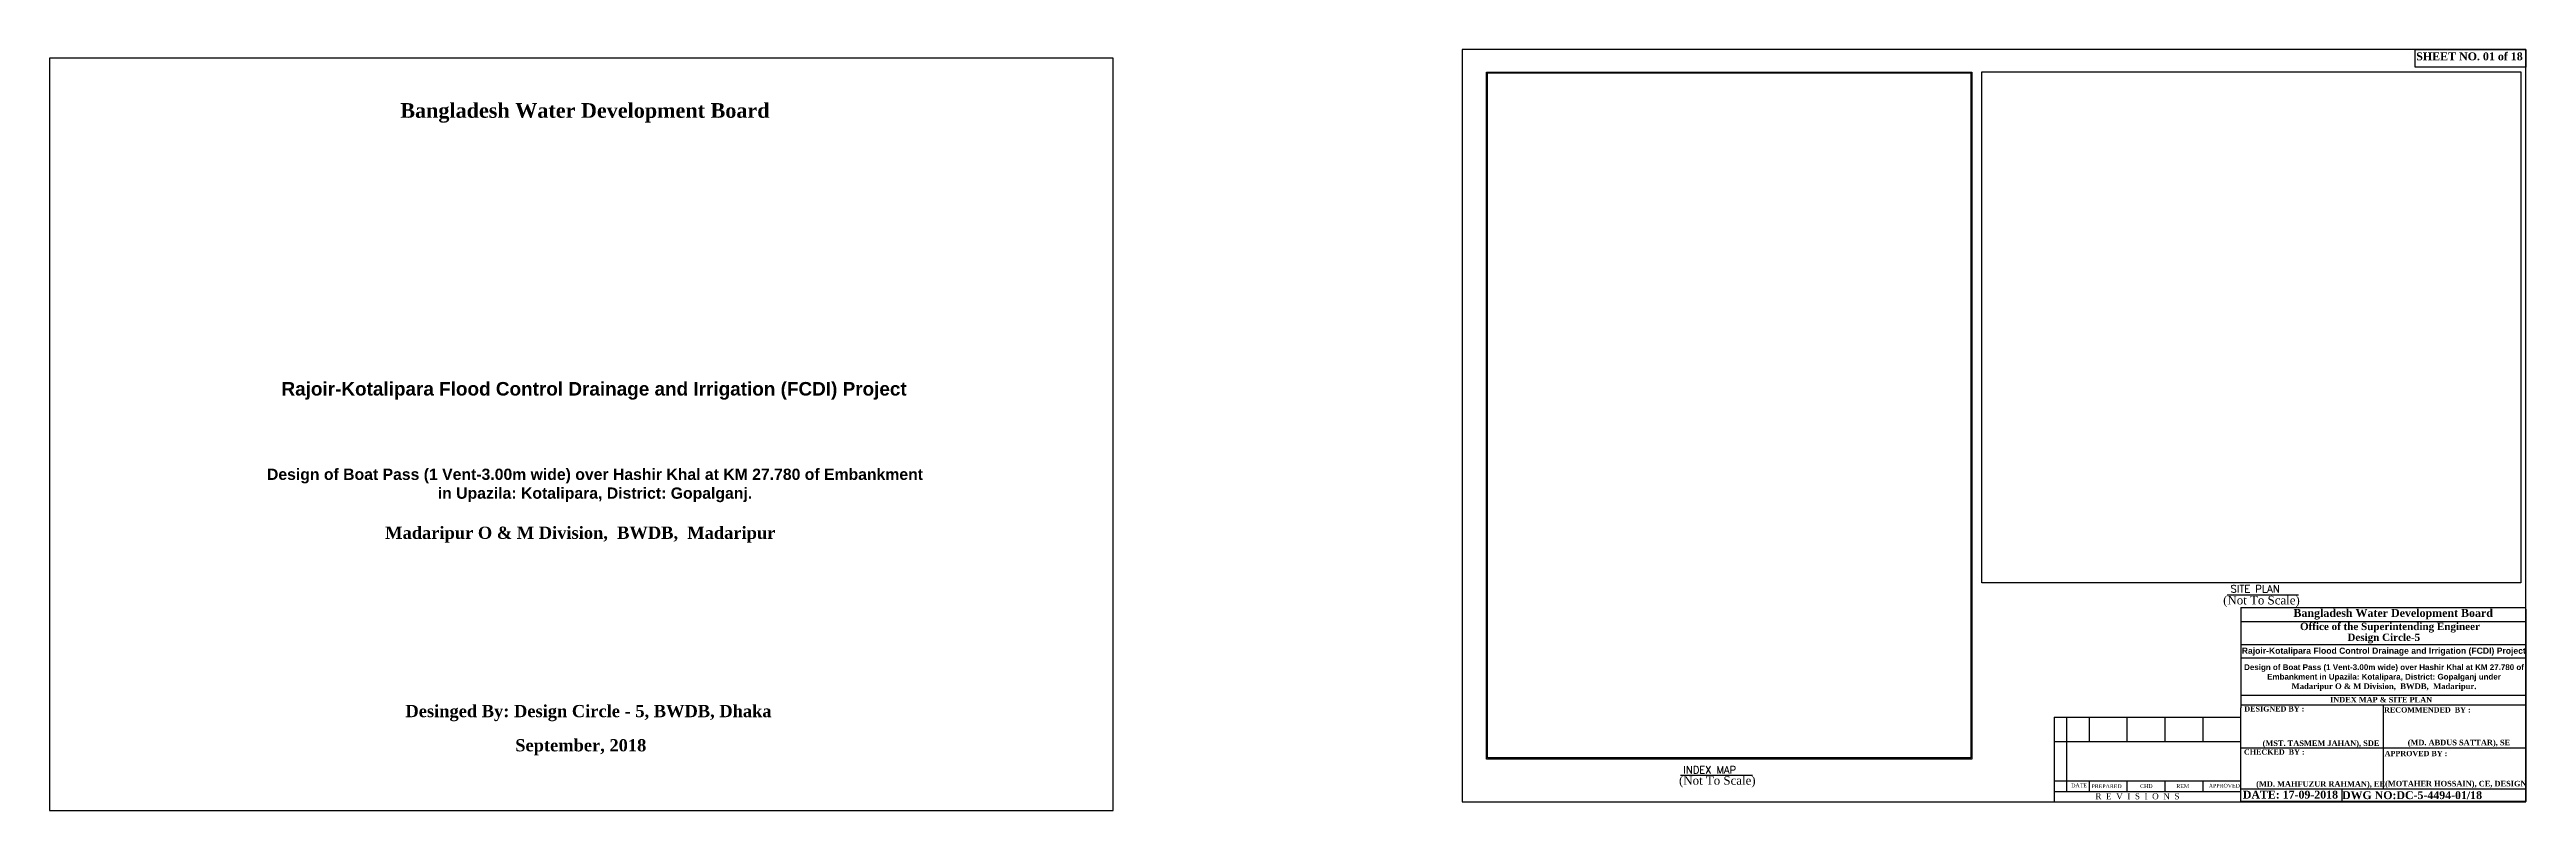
# Model space of a CAD drawing. Extents: x -1206532 to 786809, y -4288605 to 172932.
# Drawn here: x -1206532 to -1065623, y -4257284 to -4214007 of the extents above; entities that cross this region are included whole.
import ezdxf

# ---------------------------------------------------------------- set-up
doc = ezdxf.new("R2010")
doc.units = 0
doc.header["$LTSCALE"] = 300
doc.header["$MEASUREMENT"] = 0
doc.linetypes.add('ACAD_ISO02W100', pattern=[15, 12, -3])
doc.layers.get('0').update_dxf_attribs({"linetype": 'CONTINUOUS'})
doc.layers.add('Left Bank Profile', color=7, linetype='CONTINUOUS', lineweight=25)
doc.layers.add('Other line', color=7, linetype='CONTINUOUS', lineweight=15)
doc.layers.add('LINE', color=7, linetype='CONTINUOUS')
doc.styles.add('BIG', font='ROMANT.SHX')
doc.styles.add('SMALL', font='ROMANS.SHX')
picture_1 = doc.add_image_def('image1.jpg', size_in_pixel=(4354, 4127))
picture_2 = doc.add_image_def('image3.jpg', size_in_pixel=(2213, 3136))

msp = doc.modelspace()

# ---------------------------------------------------------------- linework, layer by layer
at = {"layer": 'Left Bank Profile'}
msp.add_lwpolyline([(-1096370.778, -4256793.257), (-1065667.903, -4256793.257)], dxfattribs=at)
at = {"layer": 'LINE', "lineweight": 25}
for p, q in [((-1081879.426, -4245743.686), (-1065667.903, -4245743.686)), ((-1081879.426, -4245743.686), (-1081879.426, -4251444.83)), ((-1081879.426, -4246530.847), (-1065667.903, -4246530.847)), ((-1065667.903, -4245840.492), (-1065667.903, -4256768.257)), ((-1081879.426, -4247836.511), (-1065667.903, -4247836.511)), ((-1081879.426, -4247836.511), (-1065667.903, -4247836.511)), ((-1081879.426, -4247836.511), (-1065667.903, -4247836.511)), ((-1081879.426, -4247836.511), (-1065667.903, -4247836.511)), ((-1081879.426, -4248606.896), (-1065667.903, -4248606.896)), ((-1081879.426, -4248606.896), (-1065667.903, -4248606.896)), ((-1081879.426, -4248606.896), (-1065667.903, -4248606.896)), ((-1081879.426, -4248606.896), (-1065667.903, -4248606.896)), ((-1081879.426, -4250726.225), (-1065667.903, -4250726.225)), ((-1092498.199, -4251977.173), (-1081879.426, -4251977.173)), ((-1092498.199, -4251977.173), (-1092498.199, -4256768.257)), ((-1091782.811, -4251977.173), (-1091782.811, -4256199.198)), ((-1091782.811, -4251977.173), (-1091782.811, -4256199.198)), ((-1091782.811, -4251977.173), (-1091782.811, -4256199.198)), ((-1091782.811, -4251977.173), (-1091782.811, -4256199.198)), ((-1090497.595, -4251999.904), (-1090497.595, -4253357.835)), ((-1088341.86, -4253357.835), (-1088341.86, -4251977.049)), ((-1086169.843, -4253357.835), (-1086169.843, -4251977.049)), ((-1084006.481, -4253357.835), (-1084006.481, -4251996.392)), ((-1083935.579, -4251977.173), (-1081879.426, -4251977.173)), ((-1081879.426, -4251275.407), (-1065667.903, -4251275.407)), ((-1081879.426, -4256768.257), (-1081879.426, -4251444.83)), ((-1081879.426, -4256768.257), (-1081879.426, -4251977.173)), ((-1073773.665, -4251275.407), (-1073773.665, -4256058.719)), ((-1092498.199, -4253357.835), (-1081986.875, -4253357.835)), ((-1091750.032, -4253357.835), (-1081879.426, -4253357.835)), ((-1081879.426, -4253724.439), (-1065667.903, -4253724.439)), ((-1092498.199, -4255598.91), (-1081986.875, -4255598.91)), ((-1092498.199, -4256199.198), (-1081986.875, -4256199.198)), ((-1091750.032, -4255598.91), (-1081879.426, -4255598.91)), ((-1091750.032, -4255598.91), (-1081986.875, -4255598.91)), ((-1091750.032, -4255598.91), (-1081986.875, -4255598.91)), ((-1091750.032, -4256199.198), (-1081879.426, -4256199.198)), ((-1091750.032, -4256199.198), (-1081986.875, -4256199.198)), ((-1091750.032, -4256199.198), (-1081986.875, -4256199.198)), ((-1090497.595, -4255598.91), (-1090497.595, -4256199.198)), ((-1088341.86, -4256200.6), (-1088341.86, -4255598.91)), ((-1086169.843, -4256200.6), (-1086169.843, -4255598.91)), ((-1084006.481, -4256197.293), (-1084006.481, -4255598.91)), ((-1081879.426, -4256058.719), (-1065667.903, -4256058.719)), ((-1065667.903, -4256768.257), (-1081879.426, -4256768.257)), ((-1078656.898, -4256058.719), (-1065667.903, -4256058.719)), ((-1078656.898, -4256058.719), (-1065667.903, -4256058.719)), ((-1078656.898, -4256058.719), (-1065667.903, -4256058.719)), ((-1076125.628, -4256058.719), (-1076125.628, -4256774.423)), ((-1068966.391, -4256768.257), (-1067885.413, -4256768.257))]:
    msp.add_line(p, q, dxfattribs=at)
at = {"layer": 'LINE'}
for points in [[(-1206531.66, -4257284.041), (-1146026.46, -4257284.041), (-1146026.46, -4214498.221), (-1206531.66, -4214498.221)], [(-1126173.103, -4256793.257), (-1065667.903, -4256793.257), (-1065667.903, -4214007.437), (-1126173.103, -4214007.437)]]:
    msp.add_lwpolyline(points, close=True, dxfattribs=at)
at = {"layer": 'Other line', "color": 0, "lineweight": 30}
for p, q in [((-1082656.123, -4245023.042), (-1078587.174, -4245023.042)), ((-1113748.875, -4255283.77), (-1109656.265, -4255283.77))]:
    msp.add_line(p, q, dxfattribs=at)
for points in [[(-1071962.395, -4214007.437), (-1065667.903, -4214007.437), (-1065667.903, -4215002), (-1071962.395, -4215002)], [(-1124775.515, -4215290.354), (-1097180.141, -4215290.354), (-1097180.141, -4254360.867), (-1124775.515, -4254360.867)]]:
    msp.add_lwpolyline(points, close=True, dxfattribs=at)

# ---------------------------------------------------------------- texts
at = {"linetype": 'ACAD_ISO02W100'}
for s, insert, char_height, width, attachment_point in [('{\\fTimes New Roman|b1|i0|c0|p18;Bangladesh Water Development Board}', (-1186577.822, -4217054.684), 833.11512, 74808.73278, 1), ('{\\fArial|b1|i0|c0|p34;Rajoir-Kotalipara Flood Control Drainage and Irrigation (FCDI) Project}', (-1175551.965, -4233923.979), 770.27313, 51415.93576, 8), ('{\\fTimes New Roman|b1|i0|c0|p18;Madaripur O & M Division,  BWDB,  Madaripur}', (-1187437.723, -4241142.095), 694.2626, 62340.61065, 1), ('{\\fTimes New Roman|b1|i0|c0|p18;Desinged By: Design Circle - 5, BWDB, Dhaka}', (-1186284.205, -4251284.502), 694.2626, 62340.61065, 1), ('{\\fTimes New Roman|b1|i0|c0|p18;September, 2018}', (-1180038.121, -4253228.781), 694.2626, 62340.61065, 1)]:
    msp.add_mtext(s, dxfattribs=dict(at, insert=insert, char_height=char_height, width=width, attachment_point=attachment_point))
at = {"layer": 'Left Bank Profile', "insert": (-1175502.06, -4239753.512), "char_height": 641.894274, "width": 38064.39828, "attachment_point": 8}
msp.add_mtext('\\pt0.007356;{\\fArial|b1|i0|c0|p34;Design of Boat Pass (1 Vent-3.00m wide) over Hashir Khal at KM 27.780 of Embankment in Upazila: Kotalipara, District: Gopalganj.}', dxfattribs=at)
at = {"layer": 'Left Bank Profile', "lineweight": 30, "char_height": 485.5599, "width": 35944.1551, "attachment_point": 8}
for insert in [(-1080697.81, -4245725.508), (-1111654.002, -4255978.597)]:
    msp.add_mtext('{\\fTimes New Roman|b0|i0|c0|p18;(Not To Scale)}', dxfattribs=dict(at, insert=insert))
at = {"layer": 'LINE', "style": 'BIG'}
for s, p in [('SITE PLAN', (-1082453.281, -4244891.141)), ('INDEX MAP', (-1113583.519, -4255186.137))]:
    msp.add_text(s, height=414.75, dxfattribs=at).set_placement(p)
at = {"layer": 'LINE', "insert": (-1071894.841, -4214169.481), "char_height": 450, "width": 5986.16832, "attachment_point": 1, "style": 'SMALL'}
msp.add_mtext('{\\fTimes New Roman|b1|i0|c0|p18;SHEET NO. 01 of 18}', dxfattribs=at)
at = {"layer": 'LINE', "lineweight": 25, "attachment_point": 8}
for s, insert, char_height, width in [('{\\fTimes New Roman|b1|i0|c0|p18;Bangladesh Water Development Board}', (-1073204.809, -4246427.736), 450, 17491.9019), ('{\\fTimes New Roman|b1|i0|c0|p18;Office of the Superintending Engineer}', (-1073389.205, -4247165.487), 416.30601, 16649.04404), ('{\\fArial|b1|i0|c0|p34;Rajoir-Kotalipara Flood Control Drainage and Irrigation (FCDI) Project}', (-1073738.694, -4248481.73), 350, 16242.9698), ('{\\fTimes New Roman|b1|i0|c0|p18;Design Circle-5}', (-1073739.558, -4247783.344), 416.30601, 16649.04404), ('\\pt0.003724;{\\fArial|b1|i0|c0|p34;Design of Boat Pass (1 Vent-3.00m wide) over Hashir Khal at KM 27.780 of Embankment in Upazila: Kotalipara, District: Gopalganj under \\P\\ptz;\\fTimes New Roman|b1|i0|c0|p18;Madaripur O & M Division,  BWDB,  Madaripur.}', (-1073725.912, -4250487.121), 325, 16796.27896), ('{\\fTimes New Roman|b1|i0|c0|p18;INDEX MAP & SITE PLAN\\P }', (-1073891.825, -4251656.9), 308.14422, 14623.69468)]:
    msp.add_mtext(s, dxfattribs=dict(at, insert=insert, char_height=char_height, width=width))
at = {"layer": 'LINE', "lineweight": 25, "attachment_point": 1}
for s, insert, char_height in [('{\\fTimes New Roman|b1|i0|c0|p18;DESIGNED BY :}', (-1081672.586, -4251357.214), 300), ('{\\fTimes New Roman|b1|i0|c0|p18;RECOMMENDED  BY :}', (-1073723.182, -4251415.053), 300), ('{\\fTimes New Roman|b1|i0|c0|p18;CHECKED  BY :}', (-1081694.877, -4253807.952), 300), ('{\\fTimes New Roman|b1|i0|c0|p18;\\C0;(MST. TASMEM JAHAN), SDE}', (-1080633.345, -4253300.776), 315), ('{\\fTimes New Roman|b1|i0|c0|p18;APPROVED BY :}', (-1073688.84, -4253897.402), 300), ('{\\fTimes New Roman|b1|i0|c0|p18;\\C0;(MD. ABDUS SATTAR), SE}', (-1072379.65, -4253262.676), 315), ('{\\fTimes New Roman|b0|i0|c0|p18;DATE }', (-1091520.478, -4255750.542), 219.65555), ('{\\fTimes New Roman|b0|i0|c0|p18;PREPARED\\fTimes New Roman|b1|i0|c0|p18; }', (-1090367.674, -4255793.705), 219.65555), ('{\\fTimes New Roman|b0|i0|c0|p18;R  E  V  I  S  I  O  N  S}', (-1090144.143, -4256305.019), 343.2118), ('{\\fTimes New Roman|b0|i0|c0|p18;CHD}', (-1087600.727, -4255789.087), 219.65555), ('{\\fTimes New Roman|b0|i0|c0|p18; REM }', (-1085624.715, -4255789.087), 219.65555), ('{\\fTimes New Roman|b0|i0|c0|p18;APPROVED}', (-1083695.308, -4255770.206), 219.65555), ('{\\fTimes New Roman|b1|i0|c0|p18;DATE: 17-09-2018}', (-1081757.39, -4256162.339), 446.60367), ('{\\fTimes New Roman|b1|i0|c0|p18;\\C0;(MD. MAHFUZUR RAHMAN), EE}', (-1080999.004, -4255619.152), 315), ('{\\fTimes New Roman|b1|i0|c0|p18; DWG NO:DC-5-4494-01/18}', (-1076280.948, -4256190.525), 446.60367), ('{\\fTimes New Roman|b1|i0|c0|p18;\\C0;(MOTAHER HOSSAIN), CE, DESIGN}', (-1073666.173, -4255599.141), 315)]:
    msp.add_mtext(s, dxfattribs=dict(at, insert=insert, char_height=char_height))

# ---------------------------------------------------------------- pictures from other files: only their frames are drawn
at = {"layer": 'Other line', "color": 0, "lineweight": 30}
image = msp.add_image(picture_2, insert=(-1124732.158, -4254299.27), size_in_units=(27504.442, 38976.019), dxfattribs=at)
image.dxf.flags = 7
image = msp.add_image(picture_1, insert=(-1096612.274, -4244344.294), size_in_units=(30674.838, 29075.576), dxfattribs=at)
image.dxf.flags = 7

doc.saveas('drawing.dxf')
